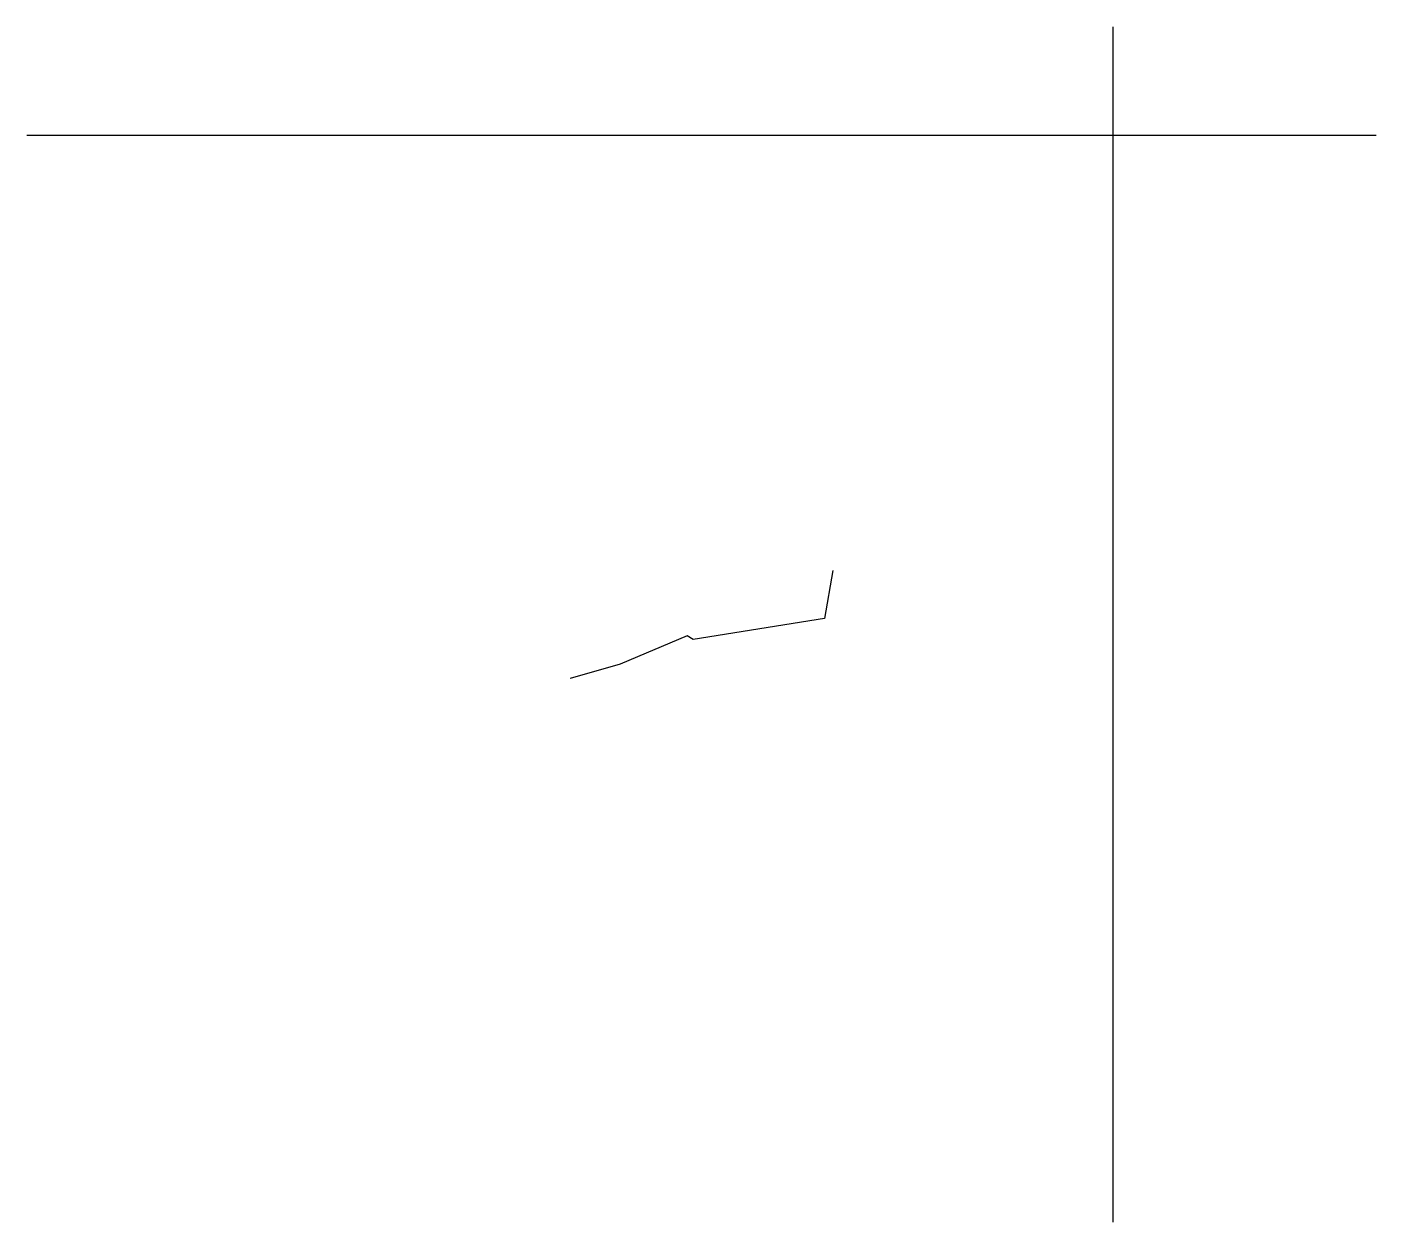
# Model space of a CAD drawing. Extents: x 0 to 124, y 0 to 110.
import ezdxf

# ---------------------------------------------------------------- set-up
doc = ezdxf.new("R2010")
doc.units = 0
doc.layers.add('CentreLine', color=5, linetype='CONTINUOUS')
doc.layers.add('Grid', color=7, linetype='CONTINUOUS')

msp = doc.modelspace()

# ---------------------------------------------------------------- linework, layer by layer
at = {"layer": 'CentreLine'}
for p, q in [((74.19, 59.96), (73.41, 55.53)), ((73.41, 55.53), (61.32, 53.61, 0.43)), ((60.79, 53.95, 16.23), (54.61, 51.33, 18.81)), ((61.32, 53.61, 0.43), (60.79, 53.95, 0.75)), ((60.79, 53.95, 0.75), (60.79, 53.95, 16.23)), ((54.61, 51.33, 18.81), (50, 50, 20.94)), ((50, 50, 20.94), (50, 50, 33.16))]:
    msp.add_line(p, q, dxfattribs=at)
at = {"layer": 'Grid'}
for p, q in [((100, 0), (100, 109.96)), ((0, 100), (124.19, 100))]:
    msp.add_line(p, q, dxfattribs=at)

doc.saveas('drawing.dxf')
